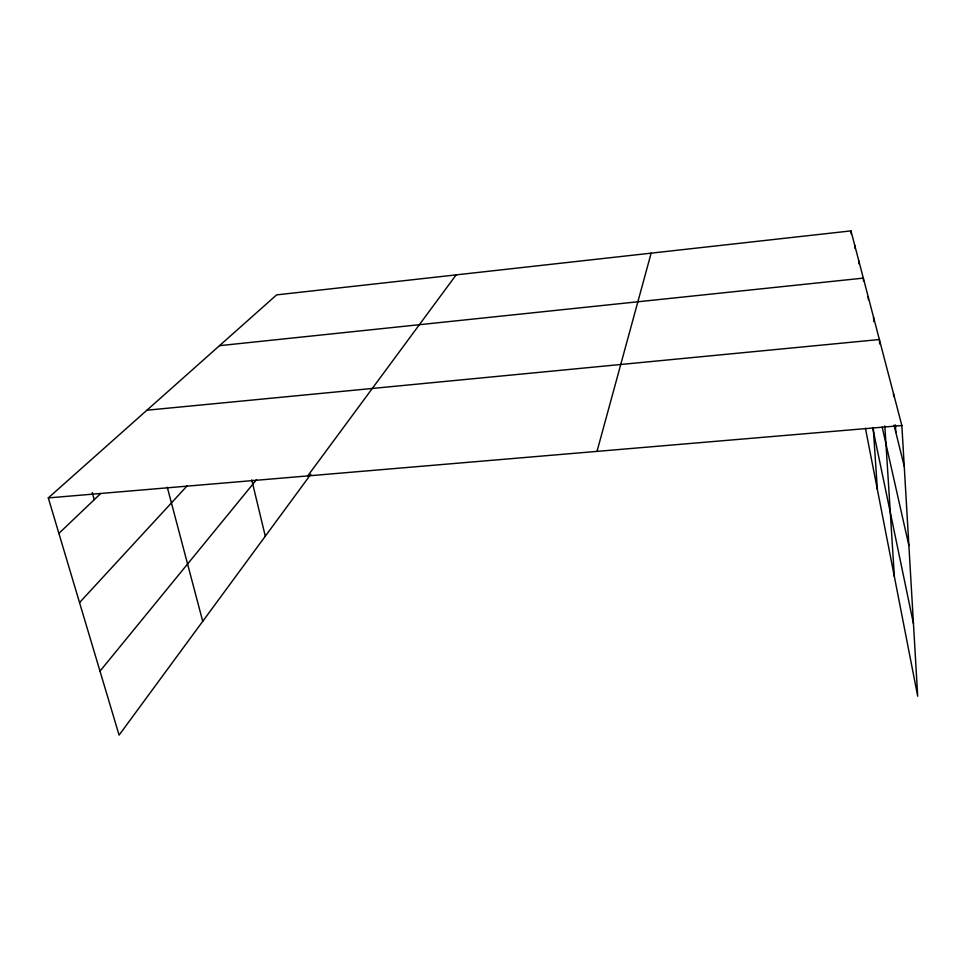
<?xml version="1.0" encoding="UTF-8"?>
<svg xmlns="http://www.w3.org/2000/svg" width="966" height="966" viewBox="0 0 966 966"><rect width="100%" height="100%" fill="white"/><g stroke="black" fill="none" stroke-linecap="round" stroke-linejoin="round"><path stroke-width="1.45" d="M597.012 451.388L651.144 253.152M310.847 474.258L119.084 735.114L48.3 497.913L276.614 294.884L850.974 230.886L901.858 425.535L917.7 696.208L865.439 428.312M307.731 475.912L456.145 274.875M99.993 671.141L256.497 479.691M79.538 602.603L187.175 485.826M58.89 533.401L100.645 493.578M219.499 345.671L863.326 278.123L863.519 281.106M146.917 410.212L879.374 339.525L879.652 343.944M48.3 497.913L901.858 425.535M92.229 492.6L94.245 499.676M167.275 487.214L202.727 621.319M894.057 425.173L904.248 466.324M251.74 479.873L265.288 536.227M882.175 427.117L908.885 545.573M872.66 427.697L913.45 623.65M850.974 230.886L851.179 233.844M858.871 261.074L859.064 263.947M854.765 245.376L854.958 248.286M868.192 296.731L868.386 299.689M873.24 427.443L877.345 489.376M873.518 317.114L873.795 321.533M884.832 425.934L894.347 576.509M893.502 393.573L893.683 396.567M895.397 424.919L895.844 432.382"/></g></svg>
